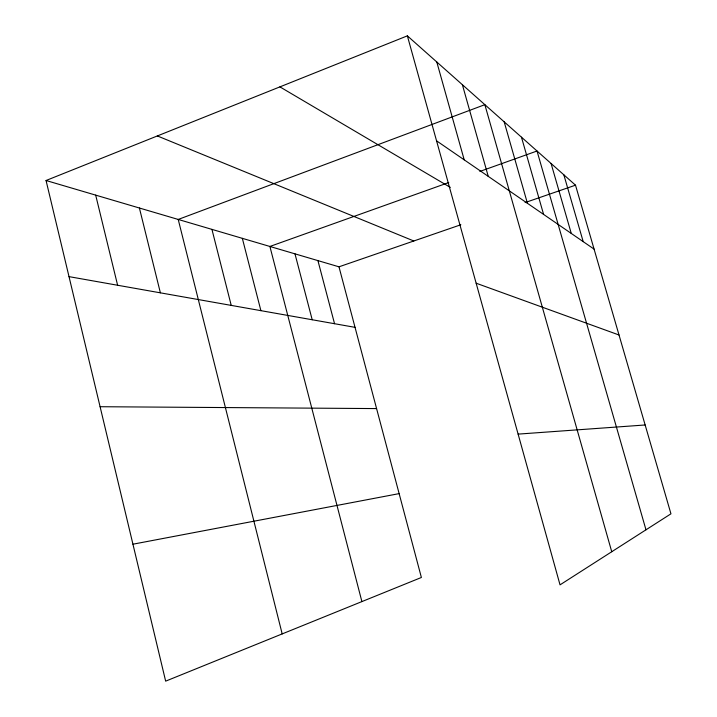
<?xml version="1.0" encoding="UTF-8"?>
<svg xmlns="http://www.w3.org/2000/svg" width="717" height="717" viewBox="0 0 717 717"><rect width="100%" height="100%" fill="white"/><g stroke="black" fill="none" stroke-linecap="round" stroke-linejoin="round"><path stroke-width="1.08" d="M46.049 180.505L338.98 266.814L421.381 577.481L165.654 681.15L46.049 180.505L407.364 35.85L575.509 185.183L670.951 513.82L560.031 584.857L407.364 35.85M448.761 182.548L269.897 246.46L361.897 601.59M479.888 171.426L537.024 151.009L645.981 529.809M338.98 266.814L460.852 224.753M525.122 202.57L575.509 185.183M132.941 544.203L399.136 493.619M518.113 434.117L645.148 424.975M100.093 406.718L376.577 408.582M69.02 276.637L355.032 327.346M476.151 283.206L619.013 334.991M157.346 135.943L413.808 240.984M279.908 86.874L450.312 187.388M436.554 140.828L594.07 249.113M563.849 174.831L583.199 241.638M551.077 163.494L571.27 233.437M521.474 137.198L543.594 214.419M504.185 121.845L527.425 203.296M611.744 551.74L484.853 104.673L178.219 219.447L282.184 633.909M462.384 84.714L488.241 176.364M436.787 61.985L464.213 159.846M317.918 260.612L334.543 323.708M294.983 253.854L312.2 319.755M242.337 238.34L260.898 310.658M211.936 229.377L231.232 305.397M139.403 208.011L160.384 292.832M95.684 195.123L117.615 285.249"/></g></svg>
